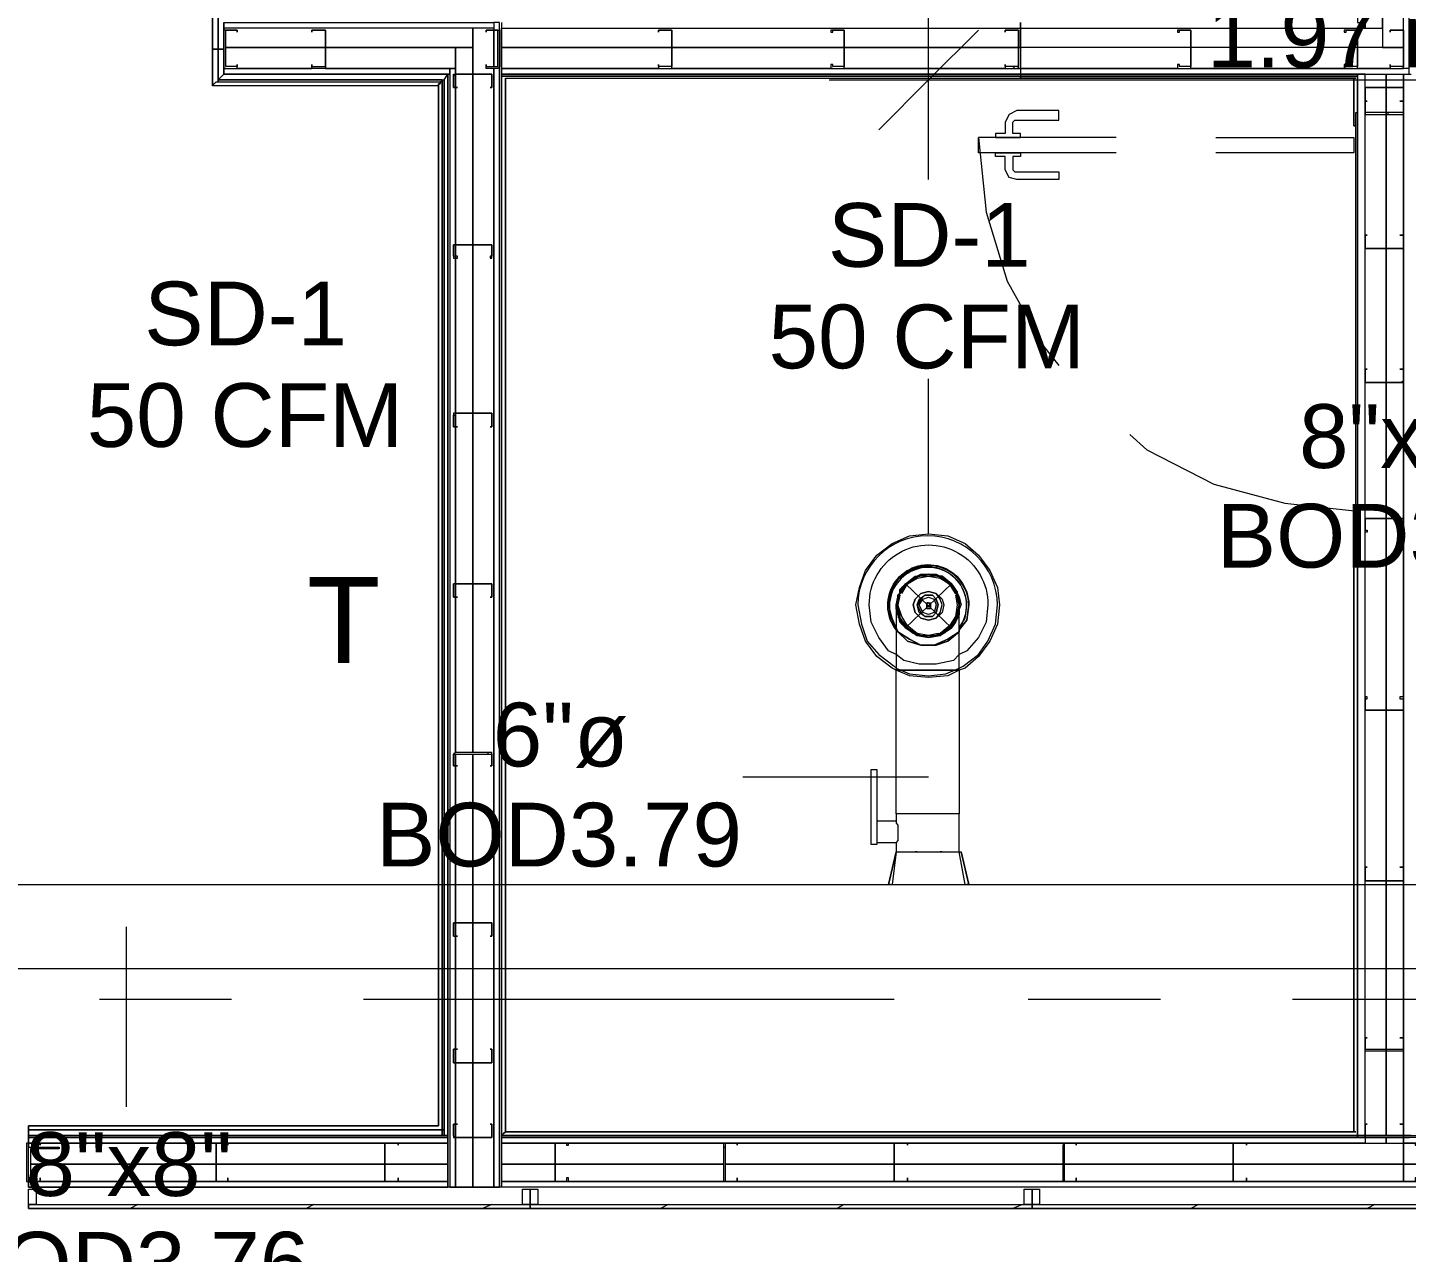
# Model space of a CAD drawing. Header units: metres. Extents: x 39 to 278, y -7 to 151.
# Drawn here: x 97.528 to 100.828, y 24.712 to 27.643 of the extents above; entities that cross this region are included whole.
import ezdxf

# ---------------------------------------------------------------- set-up
doc = ezdxf.new("R2010")
doc.units = ezdxf.units.M
doc.layers.add('HVAC - Ductos', color=5, linetype='Continuous', lineweight=50)
doc.layers.add('PDF_Geometry', color=7, linetype='Continuous', true_color=0xaaaaaa)
doc.layers.add('PDF_Text', color=7, linetype='Continuous')
doc.styles.add('PDF Helvetica', font='')
doc.styles.get('PDF Helvetica').set_extended_font_data('Helvetica')

msp = doc.modelspace()

# ---------------------------------------------------------------- linework, layer by layer
at = {"layer": 'HVAC - Ductos', "lineweight": 0}
for points in [[(99.6843, 27.2791), (99.6843, 27.5174), (99.6843, 27.7557)], [(99.8034, 27.6365), (99.6843, 27.5174), (99.5652, 27.3983)], [(99.446, 27.5174), (101.8935, 27.5174)], [(99.6843, 26.4311), (99.6843, 26.8024)], [(99.611, 26.2341), (99.6156, 26.2295), (99.6338, 26.2065), (99.6476, 26.1974), (99.666, 26.1882), (99.6843, 26.1882), (99.7026, 26.1882), (99.721, 26.1974), (99.7347, 26.2065), (99.7484, 26.2249), (99.753, 26.2387), (99.7576, 26.2615), (99.753, 26.2799), (99.7484, 26.2982), (99.7347, 26.3119), (99.721, 26.3257), (99.7026, 26.3303), (99.6843, 26.3349), (99.666, 26.3303), (99.6476, 26.3257), (99.6338, 26.3119), (99.6201, 26.2982), (99.611, 26.2799), (99.6201, 26.2982), (99.6293, 26.3119), (99.6476, 26.3257), (99.666, 26.3349), (99.6843, 26.3349), (99.7026, 26.3349), (99.721, 26.3257), (99.7393, 26.3119), (99.7484, 26.2982), (99.7576, 26.2799), (99.7576, 26.2615), (99.7576, 26.2524), (99.7576, 26.2387), (99.7484, 26.2203), (99.7393, 26.2065), (99.721, 26.1928), (99.7026, 26.1882), (99.6843, 26.1837), (99.666, 26.1882), (99.6476, 26.1928), (99.6293, 26.2065), (99.6568, 26.1882), (99.6522, 26.1928), (99.6338, 26.2065), (99.6201, 26.2249), (99.611, 26.2387), (99.6156, 26.2203), (99.6293, 26.2065), (99.6156, 26.2295), (99.6064, 26.2615), (99.611, 26.2799), (99.611, 26.2615), (99.611, 26.2387), (99.6064, 26.2524), (99.6064, 26.2615), (99.6064, 26.257), (99.6156, 26.2295), (99.6293, 26.2065), (99.6568, 26.1882), (99.6843, 26.1837), (99.7118, 26.1882), (99.7164, 26.1928), (99.7347, 26.2065), (99.7484, 26.2295)], [(99.6522, 26.3257), (99.6338, 26.3119), (99.6156, 26.2891), (99.6293, 26.3119), (99.6568, 26.3303), (99.6843, 26.3349), (99.7118, 26.3303), (99.7393, 26.3119), (99.753, 26.2891), (99.753, 26.2845), (99.7576, 26.2615), (99.753, 26.2341), (99.753, 26.2295), (99.7393, 26.2065), (99.753, 26.2295)], [(99.6156, 26.2937), (99.6293, 26.3119), (99.6522, 26.3303), (99.6568, 26.3303), (99.6843, 26.3349), (99.7072, 26.3303), (99.6843, 26.3349), (99.6568, 26.3303)], [(99.6156, 26.2891), (99.6156, 26.2982), (99.6293, 26.3119), (99.6476, 26.3257), (99.6522, 26.3303), (99.6568, 26.3303), (99.666, 26.3349), (99.6843, 26.3349), (99.7026, 26.3349), (99.7118, 26.3303), (99.7164, 26.3303), (99.7164, 26.3257), (99.721, 26.3257), (99.7393, 26.3119), (99.7484, 26.2982), (99.753, 26.2891)], [(99.6201, 26.2891), (99.6338, 26.3119), (99.6568, 26.3257), (99.6843, 26.3303), (99.7118, 26.3257), (99.7347, 26.3119), (99.7484, 26.2891), (99.7347, 26.3119), (99.7164, 26.3257)], [(99.6522, 26.3303), (99.6568, 26.3303)], [(99.753, 26.2937), (99.7393, 26.3119), (99.7164, 26.3303), (99.7118, 26.3303)], [(99.7118, 26.3303), (99.7164, 26.3303)], [(99.7164, 26.3257), (99.7164, 26.3257)], [(99.6064, 26.2524), (99.6064, 26.2615), (99.611, 26.2799), (99.611, 26.2845), (99.6156, 26.2891), (99.6156, 26.2937), (99.6156, 26.2891), (99.611, 26.2845)], [(99.7484, 26.2845), (99.753, 26.2615), (99.7484, 26.2341), (99.7347, 26.2111), (99.7118, 26.1928), (99.6843, 26.1882), (99.6568, 26.1928), (99.6338, 26.2111), (99.6201, 26.2341), (99.611, 26.2615), (99.6156, 26.2845), (99.611, 26.2615), (99.6156, 26.2341)], [(99.753, 26.2845), (99.753, 26.2891), (99.753, 26.2937), (99.753, 26.2891), (99.753, 26.2845), (99.7576, 26.2799), (99.7622, 26.2615), (99.7576, 26.2524)], [(99.753, 26.2845), (99.7576, 26.2615), (99.753, 26.2891)], [(99.6064, 26.257), (99.6064, 26.2524), (99.6064, 26.2341), (99.6064, 26.2065), (99.6064, 26.1699), (99.6064, 26.1241), (99.6064, 26.1057), (99.611, 26.1057), (99.6201, 26.1057), (99.6293, 26.1057), (99.6476, 26.1057), (99.666, 26.1057), (99.6843, 26.1057), (99.7026, 26.1057), (99.721, 26.1057), (99.7393, 26.1057), (99.7484, 26.1057), (99.7576, 26.1057), (99.7576, 26.1516), (99.7576, 26.1928), (99.7576, 26.2249), (99.7576, 26.2478), (99.7576, 26.257)], [(99.7576, 26.257), (99.753, 26.2295), (99.7576, 26.2615)], [(99.7576, 26.257), (99.7576, 26.257)], [(99.6156, 26.2295), (99.6156, 26.2295)], [(99.7118, 26.1882), (99.7393, 26.2065), (99.7118, 26.1882), (99.6843, 26.1837), (99.6568, 26.1882)], [(99.753, 26.2295), (99.753, 26.2295)], [(99.7072, 26.1928), (99.6843, 26.1882), (99.6568, 26.1928)], [(99.6568, 26.1882), (99.6568, 26.1882)], [(99.7118, 26.1882), (99.7118, 26.1882)], [(99.7576, 26.1424), (99.7438, 26.1287), (99.7026, 26.1195), (99.6614, 26.1195), (99.6247, 26.1287), (99.6064, 26.1424)], [(99.6064, 26.1103), (99.6384, 26.0965), (99.6843, 26.0919), (99.7256, 26.0965), (99.7576, 26.1103)], [(99.7576, 26.1057), (99.7302, 26.0919), (99.6843, 26.0874), (99.6384, 26.0919), (99.6064, 26.1057)], [(99.7576, 26.1057), (99.7484, 26.1057), (99.7393, 26.1057), (99.721, 26.1057), (99.7026, 26.1057), (99.6843, 26.1057), (99.666, 26.1057), (99.6476, 26.1057), (99.6293, 26.1057), (99.6201, 26.1057), (99.611, 26.1057), (99.6064, 26.1057)], [(99.6843, 25.8491), (99.2397, 25.8491)], [(99.6064, 25.7437), (99.6064, 25.7391), (99.611, 25.7345), (99.611, 25.7299), (99.611, 25.7207), (99.611, 25.7115), (99.611, 25.7024), (99.611, 25.6978), (99.6064, 25.6932)], [(99.5926, 25.5924), (99.588, 25.5924), (99.6064, 25.6703), (99.588, 25.5924), (99.5926, 25.5924), (99.6018, 25.5924), (99.6064, 25.5924)], [(99.6064, 25.6703), (99.5972, 25.5924)], [(99.6293, 25.6703), (99.6338, 25.6703)], [(99.6797, 25.6703), (99.6843, 25.6703), (99.6889, 25.6703)], [(99.7072, 25.6703), (99.7118, 25.6703), (99.7164, 25.6703), (99.7118, 25.6703)], [(99.7347, 25.6703), (99.7393, 25.6703)], [(99.7484, 25.6703), (99.753, 25.6703)], [(99.7714, 25.5924), (99.7576, 25.6703), (99.7622, 25.6703)], [(99.7806, 25.5924), (99.7622, 25.6703), (99.7806, 25.5924)], [(99.611, 25.5924), (99.6293, 25.5924), (99.6338, 25.5924)], [(99.6384, 25.5924), (99.6522, 25.5924), (99.6614, 25.5924), (99.666, 25.5924)], [(99.6384, 25.5924), (99.6384, 25.5924)], [(99.6705, 25.5924), (99.6934, 25.5924), (99.698, 25.5924), (99.7026, 25.5924), (99.7164, 25.5924), (99.7256, 25.5924), (99.7302, 25.5924), (99.7393, 25.5924), (99.753, 25.5924)], [(99.7576, 25.5924), (99.7668, 25.5924), (99.7714, 25.5924), (99.776, 25.5924), (99.7806, 25.5924), (99.776, 25.5924), (99.7806, 25.5924), (99.776, 25.5924)], [(97.7638, 25.4915), (97.7638, 25.0607)]]:
    msp.add_lwpolyline(points, dxfattribs=at)
for points in [[(99.6064, 25.7619), (99.6064, 26.1057), (99.5972, 26.1103), (99.5606, 26.1378), (99.533, 26.1745), (99.5193, 26.2157), (99.5101, 26.2615), (99.5193, 26.3028), (99.533, 26.3441), (99.5606, 26.3807), (99.5972, 26.4082), (99.6384, 26.4266), (99.6843, 26.4311), (99.7302, 26.4266), (99.7714, 26.4082), (99.8034, 26.3807), (99.831, 26.3441), (99.8493, 26.3028), (99.8538, 26.2615), (99.8493, 26.2157), (99.831, 26.1745), (99.8034, 26.1378), (99.7714, 26.1103), (99.7576, 26.1057), (99.7576, 25.7619), (99.7484, 25.7619), (99.7393, 25.7619), (99.721, 25.7619), (99.7026, 25.7619), (99.6843, 25.7619), (99.666, 25.7619), (99.6476, 25.7619), (99.6293, 25.7619), (99.6201, 25.7619), (99.611, 25.7619)], [(99.6064, 26.2615), (99.6156, 26.2891), (99.611, 26.2845)], [(99.6522, 26.2753), (99.6476, 26.2615), (99.6522, 26.2753), (99.666, 26.2891), (99.6843, 26.2937), (99.7026, 26.2891), (99.7164, 26.2753), (99.721, 26.2615), (99.7164, 26.2432), (99.7026, 26.2295), (99.6843, 26.2249), (99.666, 26.2295), (99.6522, 26.2432), (99.6476, 26.2615), (99.6522, 26.2432), (99.666, 26.2295), (99.6843, 26.2249), (99.7026, 26.2295), (99.7118, 26.2432), (99.7164, 26.2615), (99.7118, 26.2753), (99.7026, 26.2891), (99.6843, 26.2937), (99.666, 26.2891)], [(99.666, 26.2753), (99.6568, 26.2615), (99.6614, 26.2753), (99.6751, 26.2845), (99.6934, 26.2845), (99.7026, 26.2753), (99.7072, 26.2615), (99.7026, 26.2753), (99.6934, 26.2845), (99.6751, 26.2845)], [(99.6705, 26.2753), (99.6843, 26.2799), (99.698, 26.2753), (99.7026, 26.2615), (99.698, 26.2432), (99.6843, 26.2387), (99.6705, 26.2432), (99.6614, 26.2615)], [(99.7026, 26.2432), (99.7072, 26.2615), (99.7026, 26.2432), (99.6934, 26.2341), (99.6751, 26.2341), (99.6614, 26.2432), (99.6568, 26.2615), (99.666, 26.2432), (99.6751, 26.2341), (99.6934, 26.2341)], [(99.6797, 26.2661), (99.6797, 26.2615), (99.6797, 26.2661), (99.6889, 26.2661), (99.6889, 26.2615), (99.6843, 26.2661)], [(99.6843, 26.257), (99.6889, 26.2615), (99.6889, 26.2524), (99.6797, 26.2524), (99.6797, 26.2615), (99.6797, 26.257)], [(99.7576, 26.2019), (99.776, 26.2249), (99.7806, 26.2615), (99.776, 26.2249)], [(99.611, 26.1974), (99.6384, 26.1791), (99.666, 26.1653), (99.698, 26.1653), (99.7302, 26.1791), (99.7576, 26.1974), (99.7302, 26.1745), (99.7026, 26.1653), (99.666, 26.1653), (99.6338, 26.1745), (99.611, 26.1974), (99.6064, 26.2019), (99.611, 26.1974), (99.6064, 26.2065)], [(99.7576, 26.2065), (99.7576, 26.1974), (99.7302, 26.1791), (99.698, 26.1653), (99.666, 26.1653), (99.6384, 26.1791), (99.611, 26.1974), (99.6338, 26.1745), (99.666, 26.1653), (99.7026, 26.1653), (99.7302, 26.1745), (99.7576, 26.1974), (99.7576, 26.2019), (99.7576, 26.1974)], [(99.5468, 25.8674), (99.5606, 25.8674), (99.5606, 25.6886), (99.5468, 25.6886)], [(99.6064, 25.7437), (99.5606, 25.7437), (99.5606, 25.7391), (99.5606, 25.7345), (99.5606, 25.7299), (99.5606, 25.7253), (99.5606, 25.7161), (99.5606, 25.7115), (99.5606, 25.7024), (99.5606, 25.6978), (99.5606, 25.6932), (99.6064, 25.6932), (99.6064, 25.6703), (99.611, 25.6703), (99.6156, 25.6703), (99.6201, 25.6703), (99.6293, 25.6703), (99.6476, 25.6703), (99.666, 25.6703), (99.6843, 25.6703), (99.7026, 25.6703), (99.721, 25.6703), (99.7393, 25.6703), (99.7484, 25.6703), (99.753, 25.6703), (99.7576, 25.6703), (99.7576, 25.7619), (99.7484, 25.7619), (99.7393, 25.7619), (99.721, 25.7619), (99.7026, 25.7619), (99.6843, 25.7619), (99.666, 25.7619), (99.6476, 25.7619), (99.6293, 25.7619), (99.6201, 25.7619), (99.611, 25.7619), (99.6064, 25.7619)], [(99.6568, 25.6703), (99.6522, 25.6703)], [(101.348, 25.3907), (96.2009, 25.3907), (96.2009, 25.5924), (101.348, 25.5924)]]:
    msp.add_lwpolyline(points, close=True, dxfattribs=at)
for points in [[(99.7576, 26.1103), (99.7668, 26.1149), (99.8034, 26.1424), (99.8264, 26.1745), (99.8447, 26.2157), (99.8493, 26.2615, 0.986779), (99.5147, 26.2615), (99.5238, 26.2157), (99.5376, 26.1745), (99.5652, 26.1424), (99.6018, 26.1149), (99.6064, 26.1103)], [(99.6064, 26.1424), (99.588, 26.1516), (99.5652, 26.1837), (99.5468, 26.2203), (99.5422, 26.2615, -1.008582), (99.8264, 26.2615), (99.8218, 26.2203), (99.8034, 26.1837), (99.776, 26.1516), (99.7576, 26.1424)]]:
    msp.add_lwpolyline(points, format="xyb", dxfattribs=at)
msp.add_lwpolyline([(99.7576, 26.2065), (99.7714, 26.2295), (99.776, 26.2615, 1.326715), (99.6064, 26.2065), (99.5972, 26.2295), (99.588, 26.2615), (99.5926, 26.2249), (99.6064, 26.2019, -1.387074), (99.7806, 26.2615, 0.970971), (99.588, 26.2615, -1.353169)], format="xyb", close=True, dxfattribs=at)
at = {"layer": 'PDF_Geometry', "lineweight": 0}
for points in [[(100.8348, 27.5449), (100.821, 27.5449), (100.821, 29.117), (100.8348, 29.117), (100.821, 29.117), (100.821, 32.715), (100.8348, 32.715)], [(100.821, 24.9919), (100.821, 27.5311), (100.8348, 27.5311), (100.8348, 29.117), (100.8393, 29.117), (100.8439, 29.117), (100.8485, 29.117), (100.8439, 29.117), (100.8485, 29.117), (100.8439, 29.117), (100.8393, 29.117), (100.8393, 30.1162), (100.8393, 30.2033), (100.8393, 30.1162), (100.8393, 30.0933)], [(100.7705, 27.7099), (100.7705, 27.5953), (100.821, 27.5953), (100.821, 29.1033)], [(97.9838, 27.6687), (97.9838, 27.5907), (97.9838, 27.5128), (98.5201, 27.5128), (98.5201, 25.0057), (97.5301, 25.0057), (97.5301, 25.0103), (97.5301, 25.0149), (98.511, 25.0149), (98.511, 27.5037), (98.511, 27.5083), (98.5155, 27.5083), (98.5155, 27.5128), (98.5201, 27.5128), (98.5201, 27.5174), (98.5201, 25.0057), (97.5301, 25.0057), (98.5201, 25.0057), (98.5201, 27.5128), (98.5155, 27.5128), (98.5155, 27.5083), (98.511, 27.5083), (98.511, 27.5037), (97.9701, 27.5037), (97.9747, 27.5083), (97.9793, 27.5128), (97.9838, 27.5128), (97.9838, 27.5907), (97.9838, 27.5174), (98.5201, 27.5174), (98.5201, 27.5128), (98.5155, 27.5128), (98.5155, 27.5083), (98.511, 27.5083), (98.511, 27.5037), (97.9701, 27.5037), (97.9747, 27.5083), (97.9793, 27.5128), (97.9838, 27.5128), (98.5201, 27.5128), (98.5155, 27.5128), (98.5155, 27.5083), (98.511, 27.5083), (98.511, 27.5037), (98.511, 25.0149), (97.5301, 25.0149), (97.5301, 25.0103), (97.5301, 25.0057), (98.5201, 25.0057), (98.5201, 27.5174), (98.5201, 24.9919), (98.5201, 27.5174), (98.5247, 27.5174), (98.5247, 24.9919), (98.5247, 27.5174), (98.5338, 27.5311), (98.5338, 24.8682), (98.5247, 24.8682), (98.5338, 24.8682), (98.5201, 24.8682), (98.5338, 24.8682), (98.5338, 24.882), (98.5338, 24.9232), (98.3826, 24.9232), (97.9793, 24.9232), (97.5347, 24.9232), (97.9793, 24.9232), (98.3826, 24.9232), (98.5338, 24.9232), (98.5338, 24.9736), (97.5301, 24.9736), (98.5338, 24.9736), (98.5338, 24.9873), (97.5301, 24.9873), (97.5301, 24.9919), (98.5338, 24.9919)], [(97.9838, 27.6687), (97.9838, 27.5907), (97.9838, 27.5174), (98.5201, 27.5174), (98.5247, 27.5174), (98.5338, 27.5311), (98.5338, 24.9919), (97.5301, 24.9919), (97.5301, 24.9736), (97.5301, 24.9645), (97.5301, 24.9736), (97.5301, 24.9873), (98.5338, 24.9873)], [(97.9701, 27.6824), (97.9701, 27.5907), (97.9747, 27.5907), (97.9793, 27.5907), (97.9838, 27.5907), (97.9838, 27.6733), (97.9838, 27.5907), (97.9976, 27.5907), (97.9976, 27.5311), (97.9976, 27.5907), (97.9838, 27.5907), (97.9838, 27.6687), (97.9838, 27.5907), (97.9793, 27.5907), (97.9747, 27.5907), (97.9701, 27.5907), (97.9701, 27.6824)], [(98.6438, 27.6411), (97.9976, 27.6411), (97.9976, 27.5953), (97.9976, 27.5449), (98.0022, 27.5449), (97.9976, 27.5449), (97.9976, 27.5311), (97.9838, 27.5174), (97.9838, 27.5907), (97.9838, 27.5174), (98.5247, 27.5174), (98.5338, 27.5311), (97.9976, 27.5311), (97.9976, 27.6549)], [(103.5388, 24.8682), (98.5522, 24.8682), (98.5934, 24.8682), (98.5934, 24.9873), (98.5934, 25.1661), (98.5934, 25.5007), (98.5934, 25.9041), (98.5934, 25.5007), (98.5934, 25.1661), (98.5934, 24.9873), (98.5934, 24.8682), (98.6438, 24.8682), (98.6576, 24.8682), (98.6576, 27.6549), (98.6438, 27.6549), (98.6438, 27.6365), (98.6438, 27.5495), (98.6438, 27.6365)], [(98.6622, 27.6549), (98.6622, 27.5311), (98.6622, 24.8682), (98.6576, 24.8682), (98.6576, 27.6549)], [(98.6622, 27.6549), (98.6622, 27.6411), (99.9043, 27.6411), (99.9043, 27.6549)], [(99.9043, 27.6549), (99.9043, 27.6411), (100.7293, 27.6411), (100.7293, 27.6549)], [(98.2084, 27.632), (98.2084, 27.632)], [(98.2405, 27.6365), (98.2405, 27.6365)], [(98.2405, 27.6365), (98.2405, 27.6365)], [(98.6255, 27.632), (98.6255, 27.632)], [(98.653, 27.6365), (98.653, 27.6365)], [(100.8348, 27.5449), (100.8164, 27.5449), (100.821, 27.5449), (100.821, 27.5953), (100.711, 27.5953), (100.3122, 27.5953), (99.9043, 27.5953), (99.8997, 27.5953), (99.4826, 27.5953), (99.0701, 27.5953), (98.6622, 27.5953), (98.6622, 27.6411), (99.9043, 27.6411), (99.9043, 27.5953), (99.9043, 27.5449), (99.8952, 27.5449), (99.9043, 27.5449), (99.9043, 27.5311), (98.6622, 27.5311), (99.9043, 27.5311), (98.6622, 27.5311), (98.6622, 27.5449), (99.038, 27.5449), (98.6622, 27.5449), (98.6622, 27.5953), (99.0701, 27.5953), (99.4826, 27.5953), (99.8997, 27.5953), (99.9043, 27.5953), (99.9043, 27.5449), (100.2802, 27.5449), (99.9043, 27.5449), (99.9043, 27.5311), (100.8393, 27.5311)], [(103.5388, 24.8682), (98.6622, 24.8682), (98.5338, 24.8682), (98.5338, 24.9919), (98.5338, 27.5311), (97.9976, 27.5311), (97.9838, 27.5174), (97.9838, 27.5907), (97.9793, 27.5907), (97.9747, 27.5907), (97.9701, 27.5907), (97.9747, 27.5907), (97.9793, 27.5907), (97.9838, 27.5907), (97.9838, 27.5174), (98.5247, 27.5174), (98.5338, 27.5311), (98.5384, 27.5311), (98.5384, 24.8682), (98.5338, 24.8682), (98.5201, 24.8682), (98.5338, 24.8682), (98.5247, 24.8682), (98.5338, 24.8682), (97.5301, 24.8682), (98.5338, 24.8682), (98.5338, 27.5311), (97.9976, 27.5311), (98.5384, 27.5311), (98.5384, 27.5449), (98.2405, 27.5449), (98.5522, 27.5449), (98.5384, 27.5449), (98.5384, 24.8682), (98.5522, 24.8682), (98.5522, 24.9873), (98.5522, 25.1661), (98.5522, 25.5007), (98.5522, 25.9041), (98.5522, 25.5007), (98.5522, 25.1661), (98.5522, 24.9873), (98.5522, 24.8682)], [(97.9838, 27.5907), (97.9838, 27.5907)], [(97.9838, 27.5907), (97.9838, 27.5907)], [(97.9838, 27.5174), (97.9838, 27.5907)], [(97.9838, 27.5907), (97.9838, 27.5174)], [(97.9838, 27.5907), (97.9838, 27.5907)], [(97.9976, 27.5311), (98.5384, 27.5311), (97.9976, 27.5311)], [(98.2084, 27.5541), (98.2084, 27.5541)], [(98.2405, 27.5495), (98.2405, 27.5495)], [(98.5384, 27.5311), (98.5384, 27.5311)], [(98.6255, 27.5541), (98.6255, 27.5541)], [(98.653, 27.5495), (98.653, 27.5495)], [(98.6622, 24.9919), (98.6622, 27.5311), (98.6622, 24.9919)], [(99.9043, 27.5311), (98.6622, 27.5311), (99.9043, 27.5311)], [(99.9043, 27.5311), (98.6622, 27.5311), (99.9043, 27.5311)], [(98.6622, 27.5311), (98.6622, 27.5311)], [(98.6622, 27.5311), (99.9043, 27.5311), (98.6622, 27.5311)], [(100.7293, 24.9919), (100.7293, 27.5311), (100.711, 27.5311), (100.711, 24.9919), (100.711, 27.5311), (100.711, 27.4395), (100.711, 27.5311), (99.9043, 27.5311), (100.6102, 27.5311), (99.9043, 27.5311), (100.711, 27.5311), (99.9043, 27.5311), (100.711, 27.5311), (100.711, 24.9919), (100.711, 26.4357), (100.711, 24.9919), (100.711, 26.4357), (100.711, 24.9919), (100.711, 26.4357), (100.711, 24.9919), (100.711, 26.4357), (100.711, 24.9919), (100.7293, 24.9919), (100.711, 24.9919), (100.711, 24.9873), (98.6622, 24.9873), (100.7293, 24.9873), (100.7293, 24.9736), (98.6622, 24.9736), (103.5388, 24.9736)], [(98.6622, 24.9919), (98.6622, 24.8682), (98.6622, 27.5311), (98.6622, 24.9919), (98.6668, 24.9965), (98.6714, 25.0011), (98.6714, 27.522), (98.6714, 25.0011), (100.7064, 25.0011), (98.6714, 25.0011), (100.7064, 25.0011), (98.6714, 25.0011), (98.6714, 27.522), (98.6714, 25.0011), (98.6668, 24.9965), (98.6622, 24.9919), (100.711, 24.9919), (98.6622, 24.9919), (100.711, 24.9919), (98.6622, 24.9919), (98.6622, 27.5311), (99.9043, 27.5311), (100.8348, 27.5311)], [(98.6622, 24.9919), (98.6622, 27.5311), (98.6622, 24.9919)], [(99.9043, 27.5311), (99.9043, 27.5311)], [(99.9043, 27.5311), (99.9043, 27.5266), (99.9043, 27.522)], [(99.9043, 27.5311), (99.9043, 27.5266), (99.9043, 27.522)], [(99.9043, 27.5311), (99.9043, 27.5311)], [(99.9043, 27.5311), (99.9043, 27.5311)], [(100.8393, 24.9919), (100.821, 24.9919), (100.7293, 24.9919), (100.711, 24.9919), (100.711, 27.5311), (99.9043, 27.5311), (100.711, 27.5311), (100.8393, 27.5311)], [(99.9043, 27.5311), (99.9043, 27.5311)], [(100.711, 27.4395), (100.711, 27.5311), (100.711, 27.4395)], [(100.711, 27.5311), (100.711, 27.5311)], [(100.711, 27.4395), (100.711, 27.5311), (100.711, 27.4395)], [(100.711, 27.5311), (100.711, 27.5311)], [(100.711, 27.5311), (100.711, 27.5311)], [(98.5201, 27.5174), (97.9838, 27.5174)], [(97.9838, 27.5174), (98.5201, 27.5174)], [(98.5568, 27.4991), (98.5568, 27.4991)], [(98.6347, 27.4991), (98.6347, 27.4991)], [(98.6714, 27.522), (99.9043, 27.522)], [(98.6714, 27.522), (99.9043, 27.522)], [(98.6714, 27.522), (99.9043, 27.522)], [(98.6714, 27.522), (99.9043, 27.522)], [(99.9043, 27.522), (100.7064, 27.522)], [(99.9043, 27.522), (100.7064, 27.522)], [(100.7293, 27.4991), (100.7293, 27.4991)], [(100.7293, 27.4991), (100.7293, 27.4991)], [(100.821, 27.4991), (100.821, 27.4991)], [(100.821, 27.4991), (100.821, 27.4991)], [(100.7339, 27.467), (100.7339, 27.467)], [(100.8118, 27.467), (100.8118, 27.467)], [(100.7018, 27.4074), (100.7018, 27.4074)], [(100.7018, 27.4074), (100.7018, 27.4074)], [(100.1334, 27.3799), (99.8034, 27.3799), (99.8218, 27.2011), (99.8722, 27.0361), (99.9593, 26.8803), (99.996, 26.8345)], [(100.1334, 27.3433), (99.8034, 27.3433), (99.8034, 27.3799)], [(100.3718, 27.3799), (100.7018, 27.3799), (100.7018, 27.3433), (100.3718, 27.3433)], [(100.1656, 26.6695), (100.2068, 26.6328), (100.3672, 26.5503), (100.5368, 26.5045), (100.711, 26.4861)], [(100.7018, 26.4724), (100.7018, 26.4724)], [(100.7018, 26.4724), (100.7018, 26.4724)], [(100.7293, 26.4678), (100.7293, 26.4678)], [(100.7293, 26.4678), (100.7293, 26.4678)], [(100.821, 26.4678), (100.821, 26.4678)], [(100.821, 26.4678), (100.821, 26.4678)], [(100.7339, 25.6336), (100.7339, 25.6336)], [(100.8118, 25.6336), (100.8118, 25.6336)], [(98.6393, 25.5007), (98.6393, 25.5007)], [(98.6393, 25.5007), (98.6393, 25.5007)], [(98.5568, 25.4686), (98.5568, 25.4686)], [(98.6347, 25.4686), (98.6347, 25.4686)], [(98.016, 25.3174), (97.6997, 25.3174)], [(99.6018, 25.3174), (98.3322, 25.3174)], [(100.2389, 25.3174), (99.9226, 25.3174)], [(101.8248, 25.3174), (100.5552, 25.3174)], [(100.7339, 25.2257), (100.7339, 25.2257)], [(100.8118, 25.2257), (100.8118, 25.2257)], [(100.7293, 25.1982), (100.7293, 25.1982)], [(100.821, 25.1982), (100.821, 25.1982)], [(100.7293, 24.9873), (100.711, 24.9873), (100.711, 24.9919), (98.6622, 24.9919), (100.711, 24.9919), (98.6622, 24.9919), (100.711, 24.9919), (98.6622, 24.9919), (98.6668, 24.9965), (98.6714, 25.0011), (98.6668, 24.9965), (98.6622, 24.9919), (100.7293, 24.9919), (100.821, 24.9919), (103.4288, 24.9919)], [(100.711, 24.9919), (100.711, 24.9919)], [(100.8348, 24.9919), (100.821, 24.9919), (100.8348, 24.9919)], [(100.821, 24.9873), (100.8348, 24.9873)], [(103.443, 24.9873), (100.821, 24.9873), (100.821, 24.9736), (103.443, 24.9736)], [(98.511, 24.8682), (98.511, 24.8682)], [(98.511, 24.8682), (98.511, 24.8682)], [(97.5301, 24.8177), (97.5301, 24.8269), (97.5301, 24.8177)], [(97.5301, 24.8269), (97.5301, 24.8177), (97.5301, 24.8269), (98.731, 24.8269), (98.731, 24.8177), (98.731, 24.8269), (99.9318, 24.8269), (99.9318, 24.8177), (98.731, 24.8177), (97.5301, 24.8177), (98.731, 24.8177), (99.9318, 24.8177), (101.1235, 24.8177), (101.5589, 24.8177)], [(97.5484, 24.8269), (98.7126, 24.8269)], [(97.7914, 24.8269), (97.773, 24.8177)], [(98.213, 24.8269), (98.1947, 24.8177)], [(98.6393, 24.8269), (98.6164, 24.8177)], [(98.7493, 24.8269), (99.9134, 24.8269)], [(99.061, 24.8269), (99.0426, 24.8177)], [(99.4826, 24.8269), (99.4643, 24.8177)], [(99.9089, 24.8269), (99.886, 24.8177)], [(99.9501, 24.8269), (101.1006, 24.8269)], [(100.3306, 24.8269), (100.3122, 24.8177)], [(100.7522, 24.8269), (100.7339, 24.8177)]]:
    msp.add_lwpolyline(points, dxfattribs=at)
for points in [[(100.7705, 27.6411), (100.7705, 27.7099), (100.7705, 28.0903), (100.7705, 28.4937), (100.7705, 28.9016), (100.7705, 29.062), (100.7293, 29.062), (100.7293, 28.9291), (100.7293, 29.0116), (100.711, 29.0116), (100.711, 27.6549), (100.7293, 27.6549), (100.7293, 27.7099), (100.7293, 27.6411)], [(97.9976, 27.6549), (97.9976, 27.5907), (97.9838, 27.5907), (97.9838, 27.6687), (98.6622, 27.6687), (97.9838, 27.6687), (97.9838, 27.5907), (97.9976, 27.5907)], [(97.9838, 27.6687), (97.9838, 27.5907)], [(97.9976, 27.6549), (98.6438, 27.6549), (98.6438, 27.6411), (98.5934, 27.6411), (98.5934, 27.5311), (98.5934, 27.1233), (98.5934, 26.7199), (98.5934, 26.3119), (98.5934, 25.9087), (98.5934, 26.3119), (98.5934, 26.7199), (98.5934, 27.1233), (98.5934, 27.5311), (98.5934, 27.5953), (98.5934, 27.6411), (97.9976, 27.6411)], [(98.0297, 27.6365), (98.0022, 27.6365), (97.9976, 27.6365), (97.9976, 27.5495), (97.9976, 27.5449), (98.0022, 27.5449), (98.0297, 27.5449), (98.0297, 27.5541), (98.0297, 27.5495), (98.0022, 27.5495), (98.0022, 27.6365), (98.0297, 27.6365), (98.0297, 27.632)], [(98.2084, 27.632), (98.2084, 27.6365)], [(98.2405, 27.6365), (98.2405, 27.5495), (98.2405, 27.5449), (98.2084, 27.5449), (98.2084, 27.5541), (98.2084, 27.5495), (98.2405, 27.5495), (98.2405, 27.6365), (98.2084, 27.6365)], [(98.6255, 27.632), (98.6255, 27.6365)], [(98.653, 27.6365), (98.6576, 27.6365), (98.6576, 27.5495), (98.653, 27.5449), (98.6255, 27.5449), (98.6255, 27.5541), (98.6255, 27.5495), (98.653, 27.5495), (98.653, 27.6365), (98.6255, 27.6365)], [(99.038, 27.5449), (99.0701, 27.5449), (99.0701, 27.5495), (99.0701, 27.6365), (99.038, 27.6365), (99.038, 27.632), (99.038, 27.6365), (99.0701, 27.6365), (99.0701, 27.5495), (99.038, 27.5495), (99.038, 27.5541)], [(99.4506, 27.5449), (99.4826, 27.5449), (99.4826, 27.5495), (99.4826, 27.6365), (99.4506, 27.6365), (99.4506, 27.632), (99.4552, 27.632), (99.4552, 27.6365), (99.4826, 27.6365), (99.4826, 27.5495), (99.4552, 27.5495), (99.4552, 27.5541), (99.4506, 27.5541)], [(99.8676, 27.5449), (99.8952, 27.5449), (99.8997, 27.5449), (99.8997, 27.5495), (99.8997, 27.6365), (99.8952, 27.6365), (99.8676, 27.6365), (99.8676, 27.632), (99.8676, 27.6365), (99.8952, 27.6365), (99.8997, 27.6365), (99.8997, 27.5495), (99.8952, 27.5495), (99.8676, 27.5495), (99.8676, 27.5541)], [(99.9043, 27.6411), (100.7705, 27.6411), (100.7705, 27.5953), (100.711, 27.5953), (100.3122, 27.5953), (99.9043, 27.5953)], [(100.2802, 27.5449), (100.3122, 27.5449), (100.3122, 27.5495), (100.3122, 27.6365), (100.2802, 27.6365), (100.2802, 27.632), (100.2847, 27.632), (100.2847, 27.6365), (100.3122, 27.6365), (100.3122, 27.5495), (100.2847, 27.5495), (100.2847, 27.5541), (100.2802, 27.5541)], [(100.6789, 27.5449), (100.711, 27.5449), (100.711, 27.5495), (100.711, 27.6365), (100.6789, 27.6365), (100.6789, 27.632), (100.6835, 27.632), (100.6835, 27.6365), (100.711, 27.6365), (100.711, 27.5495), (100.6835, 27.5495), (100.6835, 27.5541), (100.6789, 27.5541)], [(100.7889, 27.5449), (100.8164, 27.5449), (100.821, 27.5449), (100.821, 27.5495), (100.821, 27.6365), (100.8164, 27.6365), (100.7889, 27.6365), (100.7889, 27.632), (100.7889, 27.6365), (100.8164, 27.6365), (100.821, 27.6365), (100.821, 27.5495), (100.8164, 27.5495), (100.7889, 27.5495), (100.7889, 27.5541)], [(97.9701, 27.5037), (97.9701, 27.5907)], [(98.5934, 27.5953), (98.5522, 27.5953), (98.5522, 27.5311), (98.5522, 27.1233), (98.5522, 26.7199), (98.5522, 26.3119), (98.5522, 25.9087), (98.5522, 26.3119), (98.5522, 26.7199), (98.5522, 27.1233), (98.5522, 27.5311), (98.5522, 27.5449), (98.5522, 27.5953), (98.2405, 27.5953), (98.0022, 27.5953), (98.2405, 27.5953)], [(98.0297, 27.5449), (98.2084, 27.5449)], [(98.6393, 27.5266), (98.6393, 27.5311), (98.5522, 27.5311), (98.5476, 27.5266), (98.5476, 27.4991), (98.5568, 27.4991), (98.5476, 27.4991), (98.5476, 27.5266), (98.5476, 27.5311), (98.5522, 27.5311), (98.6393, 27.5311), (98.6393, 27.5266), (98.6393, 27.4991)], [(98.6438, 24.8682), (98.6438, 27.5449)], [(99.9043, 27.5266), (98.6622, 27.5266), (98.6622, 25.0103), (98.6622, 27.5266), (99.9043, 27.5266), (100.711, 27.5266), (100.711, 27.4395), (100.711, 27.5311), (100.711, 27.4395), (100.711, 27.5266), (99.9043, 27.5266), (99.9043, 27.522), (100.7064, 27.522), (99.9043, 27.522)], [(99.0701, 27.5449), (99.4552, 27.5449)], [(99.4826, 27.5449), (99.8676, 27.5449)], [(100.3122, 27.5449), (100.6835, 27.5449)], [(100.711, 27.5449), (100.7889, 27.5449)], [(100.7293, 24.9919), (100.7293, 27.5311), (100.7797, 27.5311), (100.7797, 27.4991), (100.7797, 27.4349), (100.7797, 27.1141), (100.7797, 26.7933), (100.7797, 26.4678), (100.7797, 26.0095), (100.7797, 25.6016), (100.7797, 25.1982), (100.7797, 24.9919)], [(100.7797, 24.9919), (100.7797, 25.1982), (100.7797, 25.6016), (100.7797, 26.0095), (100.7797, 26.4678), (100.7797, 26.7933), (100.7797, 27.1141), (100.7797, 27.4349), (100.7797, 27.4991), (100.7797, 27.5311), (100.821, 27.5311), (100.821, 24.9919)], [(98.6347, 27.4991), (98.6393, 27.4991)], [(100.7018, 27.4074), (100.7018, 27.522), (100.7018, 27.4074), (100.7064, 27.4074)], [(100.7018, 27.4074), (100.7018, 27.522)], [(100.7018, 27.4074), (100.7018, 27.522), (100.7018, 27.4074), (100.7064, 27.4074)], [(100.7293, 27.4991), (100.821, 27.4991), (100.821, 27.467), (100.8118, 27.467), (100.821, 27.467), (100.821, 27.4991), (100.7293, 27.4991), (100.7293, 27.467)], [(100.7293, 27.467), (100.7293, 27.4395), (100.7293, 27.4349), (100.821, 27.4349), (100.821, 27.4395), (100.821, 27.467), (100.8118, 27.467), (100.821, 27.467), (100.821, 27.4395), (100.7293, 27.4395), (100.7293, 27.467), (100.7339, 27.467)], [(100.7339, 27.467), (100.7293, 27.467)], [(99.8906, 27.4211), (99.8952, 27.4211), (99.996, 27.4211), (99.996, 27.4441), (99.8952, 27.4441), (99.8768, 27.4349), (99.8676, 27.4165), (99.8676, 27.3891), (99.8447, 27.3891), (99.8447, 27.3799), (99.9043, 27.3799), (99.9043, 27.3891), (99.886, 27.3891), (99.886, 27.4165)], [(100.7064, 26.4357), (100.7064, 27.4395), (100.711, 27.4395), (100.711, 26.4357)], [(99.8906, 27.2974), (99.8952, 27.2974), (99.996, 27.2974), (99.996, 27.2791), (99.8952, 27.2791), (99.8768, 27.2837), (99.8676, 27.302), (99.8676, 27.3341), (99.8447, 27.3341), (99.8447, 27.3433), (99.9043, 27.3433), (99.9043, 27.3341), (99.886, 27.3341), (99.886, 27.302)], [(100.7293, 27.1461), (100.7293, 27.1141), (100.8164, 27.1141), (100.821, 27.1141), (100.821, 27.1461), (100.8118, 27.1461), (100.821, 27.1461), (100.821, 27.1141), (100.8164, 27.1141), (100.7293, 27.1141), (100.7293, 27.1461), (100.7339, 27.1461)], [(98.6393, 27.0911), (98.6393, 27.1233), (98.5522, 27.1233), (98.5476, 27.1233), (98.5476, 27.0911), (98.5568, 27.0911), (98.5568, 27.0957), (98.5476, 27.0957), (98.5476, 27.1233), (98.5522, 27.1233), (98.6393, 27.1233), (98.6393, 27.0957), (98.6347, 27.0957), (98.6347, 27.0911)], [(100.7293, 26.8253), (100.7293, 26.7978), (100.7293, 26.7933), (100.8164, 26.7933), (100.821, 26.7933), (100.821, 26.7978), (100.821, 26.8253), (100.8118, 26.8253), (100.821, 26.8253), (100.821, 26.7978), (100.8164, 26.7933), (100.7293, 26.7933), (100.7293, 26.7978), (100.7293, 26.8253), (100.7339, 26.8253)], [(98.6393, 26.6878), (98.6393, 26.7153), (98.6393, 26.7199), (98.5522, 26.7199), (98.5476, 26.7199), (98.5476, 26.7153), (98.5476, 26.6878), (98.5568, 26.6878), (98.5476, 26.6878), (98.5476, 26.7153), (98.5522, 26.7153), (98.5522, 26.7199), (98.6393, 26.7199), (98.6393, 26.7153), (98.6393, 26.6878), (98.6347, 26.6878)], [(100.7064, 26.4724), (100.7018, 26.4724), (100.7018, 25.0011), (100.7018, 26.4724)], [(100.7064, 26.4724), (100.7018, 26.4724), (100.7018, 25.0011), (100.7018, 26.4724)], [(100.7293, 26.4678), (100.821, 26.4678), (100.821, 26.4357), (100.8118, 26.4357), (100.8118, 26.4403), (100.821, 26.4403), (100.821, 26.4678), (100.7293, 26.4678), (100.7293, 26.4403), (100.7339, 26.4403), (100.7339, 26.4357), (100.7293, 26.4357)], [(98.6393, 26.2799), (98.6393, 26.3119), (98.5522, 26.3119), (98.5476, 26.3119), (98.5476, 26.2799), (98.5568, 26.2799), (98.5476, 26.2799), (98.5476, 26.3119), (98.5522, 26.3119), (98.6393, 26.3119), (98.6393, 26.2799), (98.6347, 26.2799)], [(100.7293, 26.0415), (100.7293, 26.0095), (100.821, 26.0095), (100.821, 26.0415), (100.8118, 26.0415), (100.8118, 26.0369), (100.821, 26.0369), (100.821, 26.0095), (100.7293, 26.0095), (100.7293, 26.0369), (100.7339, 26.0369), (100.7339, 26.0415)], [(98.6393, 25.8766), (98.6393, 25.9041), (98.6393, 25.9087), (98.5522, 25.9087), (98.5476, 25.9041), (98.5476, 25.8766), (98.5568, 25.8766), (98.5476, 25.8766), (98.5476, 25.9041), (98.5522, 25.9041), (98.6393, 25.9041), (98.6393, 25.8766), (98.6347, 25.8766)], [(100.7293, 25.6061), (100.7293, 25.6016), (100.821, 25.6016), (100.821, 25.6061), (100.821, 25.6336), (100.8118, 25.6336), (100.821, 25.6336), (100.821, 25.6061), (100.821, 25.6016), (100.7293, 25.6016), (100.7293, 25.6061), (100.7293, 25.6336)], [(100.7339, 25.6336), (100.7293, 25.6336)], [(98.6393, 25.5007), (98.5522, 25.5007), (98.5476, 25.5007), (98.5476, 25.4686), (98.5568, 25.4686), (98.5476, 25.4686), (98.5476, 25.5007), (98.5522, 25.5007), (98.6393, 25.5007), (98.6393, 25.4686)], [(98.6347, 25.4686), (98.6393, 25.4686)], [(100.7293, 25.1982), (100.821, 25.1982), (100.821, 25.2257), (100.8118, 25.2257), (100.821, 25.2257), (100.821, 25.1982), (100.821, 25.1936), (100.7293, 25.1936), (100.7293, 25.1982), (100.7293, 25.2257)], [(100.7339, 25.2257), (100.7293, 25.2257)], [(98.5476, 25.1982), (98.5476, 25.1661), (98.5522, 25.1661), (98.6393, 25.1661), (98.6393, 25.1982), (98.6347, 25.1982), (98.6393, 25.1982), (98.6393, 25.1661), (98.5522, 25.1661), (98.5476, 25.1661), (98.5476, 25.1982), (98.5568, 25.1982)], [(98.5476, 25.0195), (98.5476, 24.9919), (98.5476, 24.9873), (98.5522, 24.9873), (98.6393, 24.9873), (98.6393, 24.9919), (98.6393, 25.0195), (98.6347, 25.0195), (98.6393, 25.0195), (98.6393, 24.9919), (98.6393, 24.9873), (98.5522, 24.9873), (98.5476, 24.9919), (98.5476, 25.0195), (98.5568, 25.0195)], [(100.7293, 25.0195), (100.7293, 24.9919), (100.7293, 24.9873), (100.821, 24.9873), (100.821, 24.9919), (100.821, 25.0195), (100.8118, 25.0195), (100.821, 25.0195), (100.821, 24.9919), (100.821, 24.9873), (100.7293, 24.9873), (100.7293, 24.9919), (100.7293, 25.0195), (100.7339, 25.0195)], [(97.5301, 25.0011), (97.5301, 24.9919), (97.5301, 25.0011), (97.5301, 25.0057), (97.5301, 25.0103), (97.5301, 25.0057)], [(97.5301, 24.9919), (98.5247, 24.9919), (97.5301, 24.9919), (97.5301, 25.0057), (98.5247, 25.0057), (97.5301, 25.0057)], [(100.7797, 24.9736), (100.821, 24.9736), (100.821, 24.9919), (100.7797, 24.9919), (100.7293, 24.9919), (100.7293, 24.9736), (100.7797, 24.9736), (100.7797, 24.9873)], [(97.5576, 24.9736), (97.5301, 24.9736), (97.5255, 24.9736), (97.5255, 24.9691), (97.5255, 24.882), (97.5301, 24.882), (97.5576, 24.882), (97.5576, 24.8911), (97.5576, 24.882), (97.5301, 24.882), (97.5301, 24.9691), (97.5301, 24.9736), (97.5576, 24.9736), (97.5576, 24.9691)], [(97.6034, 24.9645), (97.6034, 24.9599), (97.5988, 24.9599), (97.5347, 24.9599), (97.5347, 24.8957), (97.5347, 24.8911), (97.5301, 24.8911), (97.5301, 24.9645)], [(98.0068, 24.9736), (97.9793, 24.9736), (97.9793, 24.9691), (97.9793, 24.882), (98.0068, 24.882), (98.0068, 24.8911), (98.0068, 24.882), (97.9793, 24.882), (97.9793, 24.9691), (97.9793, 24.9736), (98.0068, 24.9736), (98.0068, 24.9691)], [(98.4147, 24.9736), (98.3872, 24.9736), (98.3826, 24.9736), (98.3826, 24.9691), (98.3826, 24.882), (98.3872, 24.882), (98.4147, 24.882), (98.4147, 24.8911), (98.4147, 24.882), (98.3872, 24.882), (98.3826, 24.882), (98.3826, 24.9691), (98.3826, 24.9736), (98.3872, 24.9736), (98.4147, 24.9736), (98.4147, 24.9691)], [(98.8226, 24.9736), (98.7906, 24.9736), (98.7906, 24.9691), (98.7906, 24.882), (98.8226, 24.882), (98.8226, 24.8911), (98.818, 24.8911), (98.818, 24.882), (98.7906, 24.882), (98.7906, 24.9691), (98.7906, 24.9736), (98.818, 24.9736), (98.818, 24.9691), (98.8226, 24.9691)], [(99.226, 24.9736), (99.1984, 24.9736), (99.1938, 24.9736), (99.1938, 24.9691), (99.1938, 24.882), (99.1984, 24.882), (99.226, 24.882), (99.226, 24.8911), (99.226, 24.882), (99.1984, 24.882), (99.1984, 24.9691), (99.1984, 24.9736), (99.226, 24.9736), (99.226, 24.9691)], [(99.6338, 24.9736), (99.6018, 24.9736), (99.6018, 24.9691), (99.6018, 24.882), (99.6338, 24.882), (99.6338, 24.8911), (99.6338, 24.882), (99.6018, 24.882), (99.6018, 24.9691), (99.6018, 24.9736), (99.6338, 24.9736), (99.6338, 24.9691)], [(100.0372, 24.9736), (100.0097, 24.9736), (100.0052, 24.9691), (100.0052, 24.882), (100.0097, 24.882), (100.0372, 24.882), (100.0372, 24.8911), (100.0372, 24.882), (100.0097, 24.882), (100.0097, 24.9691), (100.0097, 24.9736), (100.0372, 24.9736), (100.0372, 24.9691)], [(100.4452, 24.9736), (100.4176, 24.9736), (100.413, 24.9736), (100.413, 24.9691), (100.413, 24.882), (100.4176, 24.882), (100.4452, 24.882), (100.4452, 24.8911), (100.4452, 24.882), (100.4176, 24.882), (100.413, 24.882), (100.413, 24.9691), (100.413, 24.9736), (100.4176, 24.9736), (100.4452, 24.9736), (100.4452, 24.9691)], [(100.853, 24.9736), (100.821, 24.9736), (100.821, 24.9691), (100.821, 24.882), (100.853, 24.882), (100.853, 24.8911), (100.8485, 24.8911), (100.8485, 24.882), (100.821, 24.882), (100.821, 24.9691), (100.821, 24.9736), (100.8485, 24.9736), (100.8485, 24.9691), (100.853, 24.9691)], [(98.6622, 24.9232), (98.7906, 24.9232), (99.1938, 24.9232), (98.7906, 24.9232)], [(99.1984, 24.9232), (99.6018, 24.9232), (100.0052, 24.9232), (99.6018, 24.9232)], [(100.0097, 24.9232), (100.413, 24.9232), (100.821, 24.9232), (101.2243, 24.9232), (101.536, 24.9232), (101.701, 24.9232), (102.0631, 24.9232), (102.5029, 24.9232), (102.8559, 24.9232), (103.2594, 24.9232), (102.8559, 24.9232), (102.5029, 24.9232), (102.0631, 24.9232), (101.701, 24.9232), (101.536, 24.9232), (101.2243, 24.9232), (100.821, 24.9232), (100.413, 24.9232)], [(97.5301, 24.882), (97.5301, 24.8911), (97.5301, 24.882), (97.5301, 24.8682)], [(97.5301, 24.8269), (97.5301, 24.8636), (97.5484, 24.8636), (97.5484, 24.8269)], [(97.9793, 24.882), (97.5576, 24.882)], [(98.3872, 24.882), (98.0068, 24.882)], [(98.5338, 24.882), (98.4147, 24.882)], [(98.5155, 24.8682), (98.5201, 24.8682), (98.5247, 24.8682), (98.5201, 24.8682)], [(98.7906, 24.882), (98.6622, 24.882)], [(98.7126, 24.8269), (98.7126, 24.8636), (98.731, 24.8636), (98.731, 24.8269)], [(98.731, 24.8269), (98.731, 24.8636), (98.7493, 24.8636), (98.7493, 24.8269)], [(99.1984, 24.882), (98.8226, 24.882)], [(99.6018, 24.882), (99.226, 24.882)], [(100.0097, 24.882), (99.6338, 24.882)], [(99.9134, 24.8269), (99.9134, 24.8636), (99.9318, 24.8636), (99.9318, 24.8269)], [(99.9318, 24.8269), (99.9318, 24.8636), (99.9501, 24.8636), (99.9501, 24.8269)], [(100.4176, 24.882), (100.0372, 24.882)], [(100.821, 24.882), (100.4452, 24.882)], [(99.9318, 24.8177), (99.9318, 24.8269), (101.1235, 24.8269), (101.5635, 24.8269), (101.5635, 24.8177), (101.1235, 24.8177)]]:
    msp.add_lwpolyline(points, close=True, dxfattribs=at)
at = {"layer": 'PDF_Geometry', "color": 254, "lineweight": 0, "true_color": 0xd2d2d2}
for points in [[(99.478, 27.6365), (99.478, 27.6365)], [(100.3122, 27.5907), (100.3122, 27.5907)], [(100.821, 27.5953), (100.821, 27.5953)], [(99.8997, 27.5587), (99.8997, 27.5587)], [(99.886, 27.5449), (99.8906, 27.5495)], [(100.8164, 27.467), (100.8164, 27.467)], [(100.8164, 27.467), (100.8164, 27.467)], [(100.821, 27.4715), (100.821, 27.4715)], [(100.7843, 27.4349), (100.7843, 27.4395)], [(98.5476, 26.7107), (98.5476, 26.7107)], [(98.5568, 26.7199), (98.5568, 26.7199)], [(100.821, 26.4678), (100.821, 26.4678)], [(98.6393, 26.2982), (98.6393, 26.2982)], [(100.743, 26.0095), (100.743, 26.0095)], [(98.6301, 25.9041), (98.6301, 25.9087)], [(100.7293, 24.9873), (100.7293, 24.9873)], [(98.818, 24.9691), (98.8226, 24.9691)], [(99.1938, 24.9645), (99.1984, 24.9645)], [(99.203, 24.9736), (99.203, 24.9736)], [(100.821, 24.9553), (100.821, 24.9599)], [(98.7906, 24.9369), (98.7906, 24.9415)], [(99.6156, 24.882), (99.6156, 24.882)]]:
    msp.add_lwpolyline(points, dxfattribs=at)
at = {"layer": 'PDF_Geometry', "color": 8, "lineweight": 0, "true_color": 0x808080}
msp.add_lwpolyline([(99.7438, 26.3028), (99.7072, 26.3303), (99.6614, 26.3303), (99.6201, 26.3028), (99.6064, 26.2615), (99.6201, 26.2157), (99.6614, 26.1882), (99.7072, 26.1882), (99.7438, 26.2157), (99.7622, 26.2615)], close=True, dxfattribs=at)
for points in [[(99.6293, 26.3119), (99.7393, 26.2065)], [(99.7393, 26.3119), (99.6293, 26.2065)]]:
    msp.add_lwpolyline(points, dxfattribs=at)

# ---------------------------------------------------------------- texts
at = {"layer": 'PDF_Text', "lineweight": 0, "attachment_point": 4, "style": 'PDF Helvetica'}
for s, insert, char_height in [('1.97 m', (100.3509, 27.6215), 0.15059), ('SD-1', (99.4433, 27.1455), 0.15247), ('SD-1', (97.807, 26.9576), 0.15247), ('50 CFM', (99.3013, 26.9026), 0.15247), ('50 CFM', (97.6695, 26.7146), 0.15247), ('8"x8"', (100.5709, 26.6642), 0.15247), ('BOD3.76', (100.3738, 26.4259), 0.15247), ('T', (98.1966, 26.2251), 0.2055), ('6"ø', (98.6412, 25.9492), 0.15247), ('BOD3.79', (98.3617, 25.7108), 0.15247), ('8"x8"', (97.5229, 24.9225), 0.15247), ('BOD3.76', (97.3258, 24.6841), 0.15247)]:
    msp.add_mtext(s, dxfattribs=dict(at, insert=insert, char_height=char_height))

doc.saveas('drawing.dxf')
